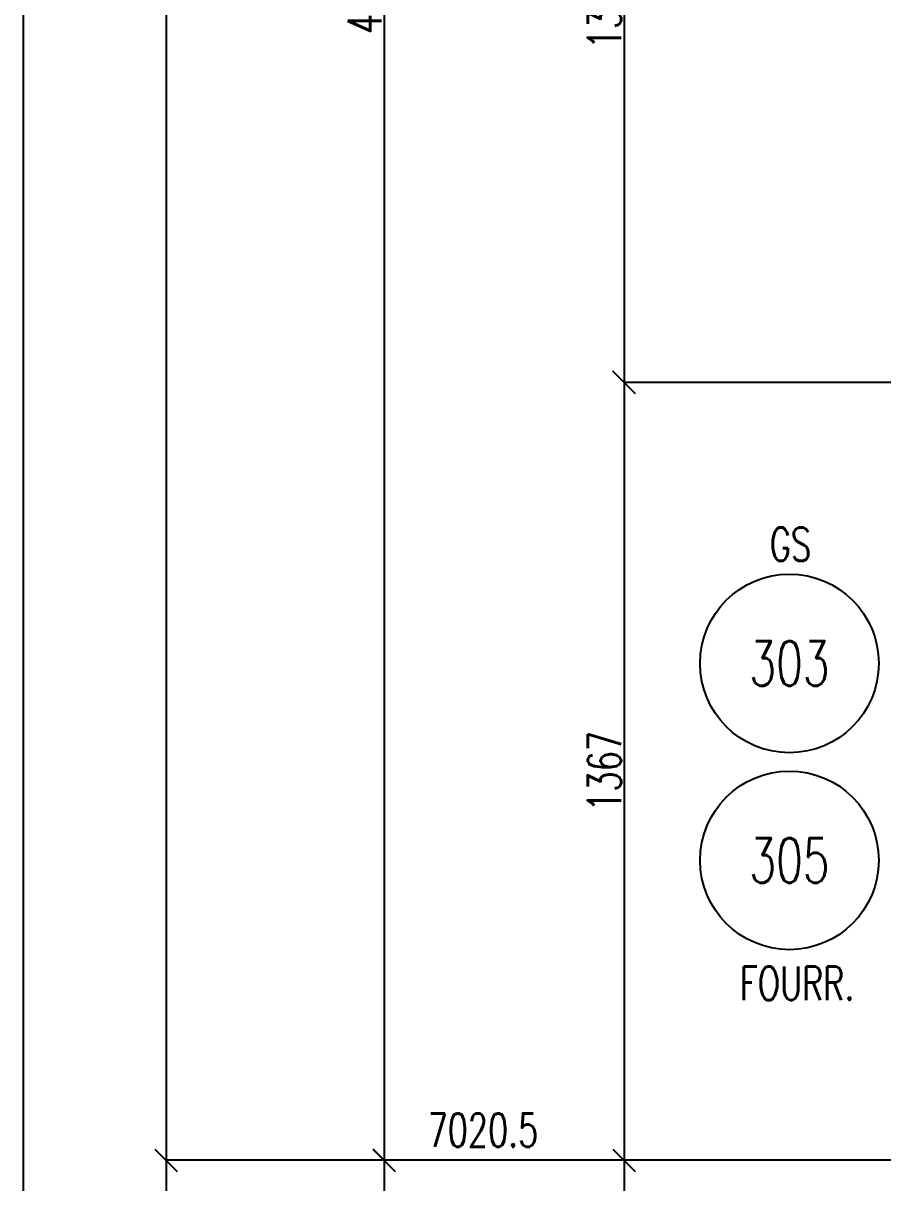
# Model space of a CAD drawing. Extents: x 512650 to 528870, y -6972 to 4508.
# Drawn here: x 512650 to 514190, y -4369 to -2292 of the extents above; entities that cross this region are included whole.
import ezdxf
from ezdxf.enums import TextEntityAlignment as Align

# ---------------------------------------------------------------- set-up
doc = ezdxf.new("R2010")
doc.units = 0
doc.header["$LTSCALE"] = 200
doc.header["$MEASUREMENT"] = 0
doc.layers.get('0').update_dxf_attribs({"linetype": 'CONTINUOUS'})
for name, color, linetype in [('BOLLINI_1', 7, 'CONTINUOUS'), ('LS', 7, 'CONTINUOUS'), ('TESTI_A_P', 7, 'CONTINUOUS')]:
    doc.layers.add(name, color=color, linetype=linetype)
doc.styles.add('RQL', font='ROMANS8.SHX', dxfattribs={"width": 0.7})
doc.styles.add('RS', font='ROMANS8.shx', dxfattribs={"width": 0.7})
doc.dimstyles.new('TRATTO', dxfattribs={"dimscale": 0, "dimtxt": 60, "dimasz": 40, "dimexe": 0, "dimexo": 0, "dimgap": 5, "dimtad": 1, "dimrnd": 0.5, "dimdsep": 46, "dimtxsty": 'RS', "dimblk1": 'OBLIQUE', "dimblk2": 'OBLIQUE', "dimsah": 1, "dimcen": 0.09, "dimclrd": 2, "dimclre": 2, "dimclrt": 7, "dimadec": 0, "dimazin": 0, "dimtfac": 1, "dimtix": 1, "dimtmove": 2, "dimatfit": 3, "dimfxl": 1, "dimtolj": 1, "dimtzin": 0, "dimarcsym": 0})

# ---------------------------------------------------------------- blocks, each defined once
blk = doc.blocks.new('_OBLIQUE')
at = {"color": 0, "linetype": 'ByBlock'}
blk.add_line((-0.5, -0.5), (0.5, 0.5), dxfattribs=at)
blk = doc.blocks.new('*D19')
at = {"layer": 'LS', "color": 2, "lineweight": -2, "transparency": 16777216}
for p, q in [((515320.8, -150.4), (513296.8, -150.4)), ((513296.8, -150.4), (513296.8, -4328.8)), ((514515, -4328.8), (513296.8, -4328.8))]:
    blk.add_line(p, q, dxfattribs=at)
at = {"layer": 'LS', "color": 2, "lineweight": -2, "transparency": 16777216, "xscale": 40, "yscale": 40, "zscale": 40}
for p, rotation in [((513296.8, -150.4), 90), ((513296.8, -4328.8), 270)]:
    blk.add_blockref('_OBLIQUE', p, dxfattribs=dict(at, rotation=rotation))
at = {"layer": 'LS', "color": 7, "transparency": 16777216, "insert": (513261.8, -2239.6), "char_height": 60, "attachment_point": 5, "rotation": 90, "style": 'RS'}
blk.add_mtext('\\A1;4100', dxfattribs=at)
blk = doc.blocks.new('*D26')
at = {"layer": 'LS', "color": 2, "lineweight": -2, "transparency": 16777216}
for p, q in [((513951.4, -1543), (513726.5, -1543)), ((513726.5, -1543), (513726.5, -2935.7)), ((514828.7, -2935.7), (513726.5, -2935.7))]:
    blk.add_line(p, q, dxfattribs=at)
at = {"layer": 'LS', "color": 2, "lineweight": -2, "transparency": 16777216, "xscale": 40, "yscale": 40, "zscale": 40}
for p, rotation in [((513726.5, -1543), 90), ((513726.5, -2935.7), 270)]:
    blk.add_blockref('_OBLIQUE', p, dxfattribs=dict(at, rotation=rotation))
at = {"layer": 'LS', "color": 7, "transparency": 16777216, "insert": (513691.5, -2239.3), "char_height": 60, "attachment_point": 5, "rotation": 90, "style": 'RS'}
blk.add_mtext('\\A1;1366.5', dxfattribs=at)
blk = doc.blocks.new('*D27')
at = {"layer": 'LS', "color": 2, "lineweight": -2, "transparency": 16777216}
for p, q in [((514828.7, -2935.7), (513726.5, -2935.7)), ((513726.5, -2935.7), (513726.5, -4328.8)), ((514515, -4328.8), (513726.5, -4328.8))]:
    blk.add_line(p, q, dxfattribs=at)
at = {"layer": 'LS', "color": 2, "lineweight": -2, "transparency": 16777216, "xscale": 40, "yscale": 40, "zscale": 40}
for p, rotation in [((513726.5, -2935.7), 90), ((513726.5, -4328.8), 270)]:
    blk.add_blockref('_OBLIQUE', p, dxfattribs=dict(at, rotation=rotation))
at = {"layer": 'LS', "color": 7, "transparency": 16777216, "insert": (513691.5, -3632.2), "char_height": 60, "attachment_point": 5, "rotation": 90, "style": 'RS'}
blk.add_mtext('\\A1;1367', dxfattribs=at)
blk = doc.blocks.new('*D34')
at = {"layer": 'LS', "color": 2, "lineweight": -2, "transparency": 16777216}
for p, q in [((513296.8, 2907), (512906.3, 2907)), ((512906.3, 2907), (512906.3, -4328.8)), ((513296.8, -4328.8), (512906.3, -4328.8))]:
    blk.add_line(p, q, dxfattribs=at)
at = {"layer": 'LS', "color": 2, "lineweight": -2, "transparency": 16777216, "xscale": 40, "yscale": 40, "zscale": 40}
for p, rotation in [((512906.3, 2907), 90), ((512906.3, -4328.8), 270)]:
    blk.add_blockref('_OBLIQUE', p, dxfattribs=dict(at, rotation=rotation))
at = {"layer": 'LS', "color": 7, "transparency": 16777216, "insert": (512871.3, -710.9), "char_height": 60, "attachment_point": 5, "rotation": 90, "style": 'RS'}
blk.add_mtext('\\A1;7100', dxfattribs=at)
blk = doc.blocks.new('xxx')
blk.add_circle((0, 0), 8)
at = {"color": 3, "style": 'RQL', "width": 0.7}
blk.add_attdef('POS', text='', height=4, dxfattribs=at).set_placement((0, 0), align=Align.MIDDLE)
at = {"color": 3, "style": 'RQL', "width": 0.7, "flags": 1}
blk.add_attdef('POS1', (-0.39, -5.42), '', height=2, dxfattribs=at)
at = {"style": 'RQL', "width": 0.7, "flags": 1}
blk.add_attdef('TIPO', (-0.39, -8.66), '', height=2, dxfattribs=at)

msp = doc.modelspace()

# ---------------------------------------------------------------- linework, layer by layer
at = {"layer": 'LS', "color": 2}
for p, q in [((512906.319, -4328.803), (512906.319, -4831.863)), ((514515.005, -4328.803), (513296.839, -4328.803)), ((513296.839, -4328.803), (513296.839, -4827.001)), ((513726.471, -4328.803), (513726.471, -4827.001))]:
    msp.add_line(p, q, dxfattribs=at)
at = {"layer": 'LS', "color": 8}
msp.add_lwpolyline([(512650.239, 4508.217), (512650.239, -6971.783), (525370.239, -6971.783), (525370.239, -5371.783), (528870.239, -5371.783), (528870.239, 4508.217), (512650.239, 4508.217)], close=True, dxfattribs=at)

# ---------------------------------------------------------------- block references
at = {"layer": 'BOLLINI_1', "xscale": 19.9979999500073, "yscale": 19.9979999500073, "zscale": 19.9979999500073}
for p, values in [((514022.779, -3438.98), {'POS': '303'}), ((514022.779, -3791.629), {'POS': '305'})]:
    msp.add_blockref('xxx', p, dxfattribs=at).add_auto_attribs(values)
at = {"layer": 'LS', "color": 2, "xscale": 40, "yscale": 40, "zscale": 40, "rotation": 90}
msp.add_blockref('_OBLIQUE', (513296.839, -4328.803), dxfattribs=at)

# ---------------------------------------------------------------- texts
at = {"layer": 'LS', "color": 7, "insert": (513473.812, -4274.751), "char_height": 60, "attachment_point": 5, "style": 'RS'}
msp.add_mtext('\\A1;7020.5', dxfattribs=at)
at = {"layer": 'TESTI_A_P', "style": 'RS', "width": 0.7}
for s, p in [('GS', (513987.684, -3255.472)), ('FOURR.', (513933.908, -4041.764))]:
    msp.add_text(s, height=60, dxfattribs=at).set_placement(p)

# ---------------------------------------------------------------- dimensions: what is measured, and where the dimension line sits
at = {"layer": 'LS'}
for base, p1, p2, picture, middle in [((512906.319, -4328.803), (513296.839, 2907.027), (513296.839, -4328.803), '*D34', (512871.319, -710.888)), ((513296.839, -4328.803), (515320.812, -150.366), (514515.005, -4328.803), '*D19', (513261.839, -2239.584)), ((513726.471, -2935.651), (513951.372, -1543.008), (514828.738, -2935.651), '*D26', (513691.471, -2239.329)), ((513726.471, -4328.803), (514828.738, -2935.651), (514515.005, -4328.803), '*D27', (513691.471, -3632.227))]:
    dim = msp.add_linear_dim(base=base, p1=p1, p2=p2, angle=90, dimstyle='TRATTO', override={"dimscale": 1, "dimlfac": 0.981228}, dxfattribs=at)
    dim.commit()
    dim.dimension.update_dxf_attribs({"geometry": picture, "text_midpoint": middle})

doc.saveas('drawing.dxf')
